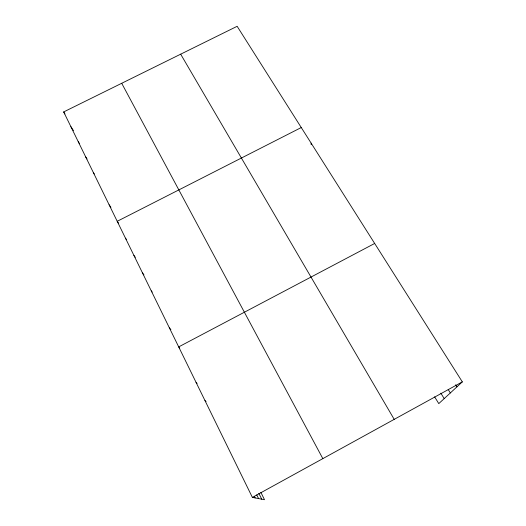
<?xml version="1.0" encoding="UTF-8"?>
<svg xmlns="http://www.w3.org/2000/svg" width="526" height="526" viewBox="0 0 526 526"><rect width="100%" height="100%" fill="white"/><g stroke="black" fill="none" stroke-linecap="round" stroke-linejoin="round"><path stroke-width="0.79" d="M260.889 492.421L264.493 499.7L252.375 497.399L63.672 111.933L237.147 26.3L462.328 381.876L438.783 403.613L434.621 396.834M252.375 497.399L462.328 381.876M374.67 243.459L178.702 346.897L179.76 348.1M301.26 127.542L117.219 221.301L118.626 223.287M204.969 400.562L206.08 401.601M196.047 382.323L197.099 383.395M169.365 327.829L170.884 329.644M151.271 290.865L152.211 292.068M142.5 272.941L143.966 274.881M133.9 255.386L135.314 257.293M125.477 238.173L126.385 239.429M109.119 204.765L110.933 207.362M93.391 172.633L94.292 173.961M85.751 157.024L87.053 158.97M78.256 141.711L79.584 143.723M70.898 126.681L73.476 130.612M63.672 111.933L64.987 113.951M455.628 384.802L456.923 386.86M448.218 389.536L450.341 392.942M440.847 393.185L444.2 398.609M180.674 54.178L394.204 419.36M121.703 83.286L322.832 458.633M258.825 493.329L261.711 499.174M256.741 494.887L258.555 498.569M254.459 496.491L255.163 497.925M311.136 143.138L311.182 144.689"/></g></svg>
